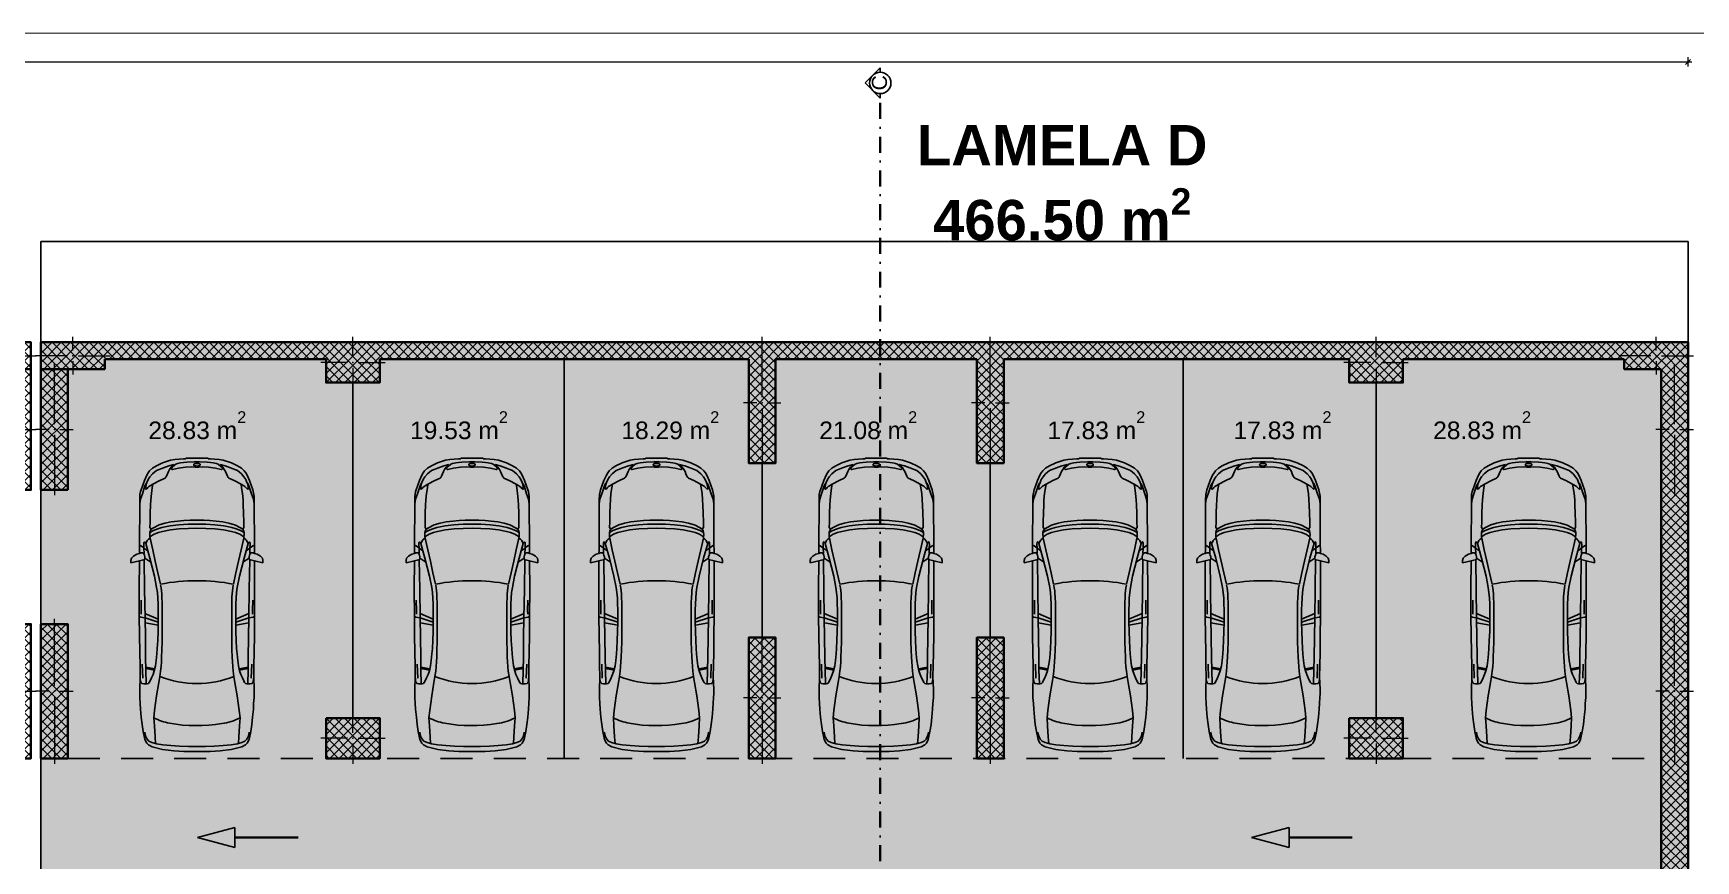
# Model space of a CAD drawing. Header units: millimetres. Extents: x -7085 to 122800, y -120799 to 121915.
# Drawn here: x 27435 to 52215, y -7726 to 4605 of the extents above; entities that cross this region are included whole.
import ezdxf

# ---------------------------------------------------------------- set-up
doc = ezdxf.new("R2010")
doc.units = ezdxf.units.MM
doc.header["$MEASUREMENT"] = 0
doc.linetypes.add('Dot & Dashed', pattern=[502.708322, 238.125, -132.291667, 0, -132.291655])
doc.linetypes.add('Long Dashed', pattern=[793.749976, 476.249993, -317.499983])
for name, color, linetype in [('A - Dimensionimi', 7, 'Continuous'), ('A - Muret', 7, 'Continuous'), ('A - Pllaka Themel', 7, 'Continuous'), ('A - Prerjet', 7, 'Continuous'), ('A - Shtyllat', 7, 'Continuous'), ('A -Polyline', 7, 'Continuous')]:
    doc.layers.add(name, color=color, linetype=linetype)
for name, color, linetype, lineweight in [('A - Dimensionimi_Pen_No__1', 7, 'Continuous', 13), ('A - Dimensionimi_Pen_No__101', 252, 'Continuous', 13), ('A - Dimensionimi_Pen_No__47', 7, 'Continuous', 25), ('A - Muret_Pen_No__101', 252, 'Continuous', 13), ('A - Muret_Pen_No__7', 7, 'Continuous', 35), ('A - Pllaka Themel_Pen_No__42', 8, 'Continuous', 25), ('A - Rrugë_Pen_No__1', 7, 'Continuous', 13), ('A - Shtyllat_Pen_No__1', 7, 'Continuous', 13), ('A - Shtyllat_Pen_No__7', 7, 'Continuous', 35), ('A -Polyline_Pen_No__42', 8, 'Continuous', 25), ('Interior - Furniture _Pen_No__42', 8, 'Continuous', 25)]:
    doc.layers.add(name, color=color, linetype=linetype, lineweight=lineweight)
for name, color, linetype, lineweight, true_color in [('A - Fill Zone_Pen_No__102', 7, 'Continuous', 13, 0xcccccc), ('A - Fill Zone_Pen_No__156', 7, 'Continuous', 20, 0x54689e), ('A - Fill Zone_Pen_No__176', 7, 'Continuous', 15, 0x93a0c6), ('A - Prerjet_Pen_No__48', 7, 'Continuous', 25, 0xa80f02), ('A - Prerjet_Pen_No__8', 7, 'Continuous', 35, 0xa80f02), ('A -Polyline_Pen_No__48', 7, 'Continuous', 25, 0xa80f02), ('A -Polyline_Pen_No__8', 7, 'Continuous', 35, 0xa80f02), ('Annotation - Text_Pen_No__48', 7, 'Continuous', 25, 0xa80f02)]:
    doc.layers.add(name, color=color, linetype=linetype, lineweight=lineweight, true_color=true_color)
doc.styles.add('GENERATED_STYLE_1', font='')
doc.styles.add('GENERATED_STYLE_2', font='')
doc.styles.get('GENERATED_STYLE_1').set_extended_font_data('Arial')
doc.styles.get('GENERATED_STYLE_2').set_extended_font_data('Arial', bold=True)
doc.dimstyles.new('GENERATED_STYLE__1', dxfattribs={"dimtxt": 202.500004, "dimasz": 71.25, "dimexe": 0.18, "dimexo": 100000, "dimgap": 0.09, "dimtad": 1, "dimtih": 1, "dimtoh": 1, "dimdec": 0, "dimlfac": 0.1, "dimzin": 0, "dimdsep": 46, "dimtxsty": 'GENERATED_STYLE_1', "dimblk": 'ARROWHEAD_6', "dimblk1": 'ARROWHEAD_6', "dimblk2": 'ARROWHEAD_6', "dimcen": 0.09, "dimclrd": 252, "dimclre": 252, "dimclrt": 7, "dimadec": 0, "dimazin": 0, "dimtfac": 1, "dimtdec": 4, "dimtmove": 0, "dimatfit": 3, "dimfxl": 0, "dimtolj": 1, "dimtzin": 0, "dimarcsym": 0})
pattern_1 = [(45, (0, 0), (-68.9429, 68.9429), []), (135, (0, 0), (68.9429, 68.9429), [])]

# ---------------------------------------------------------------- blocks, each defined once
blk = doc.blocks.new('Slab_2', base_point=(27550, -20501))
at = {"layer": 'A - Pllaka Themel_Pen_No__42', "color": 8, "linetype": 'Continuous', "lineweight": 25, "flags": 128}
blk.add_lwpolyline([(27550, -20501), (52100, -20501), (52100, 1500), (27550, 1500)], close=True, dxfattribs=at)
blk = doc.blocks.new('Wall_3', base_point=(27550, 0))
at = {"layer": 'A - Muret_Pen_No__101', "linetype": 'Continuous', "lineweight": 13}
h = blk.add_hatch(dxfattribs=at)
h.set_pattern_fill('Concrete_Block', color=252, style=0, pattern_type=2)
h.set_pattern_definition(pattern_1)
h.paths.add_polyline_path([(31800, 0), (28500, 0), (28500, -250), (31800, -250)])
h = blk.add_hatch(dxfattribs=at)
h.set_pattern_fill('Concrete_Block', color=252, style=0, pattern_type=2)
h.set_pattern_definition(pattern_1)
h.paths.add_polyline_path([(32600, 0), (32600, -250), (38100, -250), (38100, 0)])
h = blk.add_hatch(dxfattribs=at)
h.set_pattern_fill('Concrete_Block', color=252, style=0, pattern_type=2)
h.set_pattern_definition(pattern_1)
h.paths.add_polyline_path([(38500, 0), (38500, -250), (41500, -250), (41500, 0)])
h = blk.add_hatch(dxfattribs=at)
h.set_pattern_fill('Concrete_Block', color=252, style=0, pattern_type=2)
h.set_pattern_definition(pattern_1)
h.paths.add_polyline_path([(41900, -250), (47050, -250), (47050, 0), (41900, 0)])
h = blk.add_hatch(dxfattribs=at)
h.set_pattern_fill('Concrete_Block', color=252, style=0, pattern_type=2)
h.set_pattern_definition(pattern_1)
h.paths.add_polyline_path([(51150, 0), (47850, 0), (47850, -250), (51150, -250)])
at = {"layer": 'A - Muret_Pen_No__7', "color": 7, "linetype": 'Continuous', "lineweight": 35, "flags": 128}
for points in [[(31800, 0), (28500, 0)], [(38100, 0), (32600, 0)], [(41500, 0), (38500, 0)], [(47050, 0), (41900, 0)], [(51150, 0), (47850, 0)], [(28500, -250), (31800, -250)], [(32600, -250), (38100, -250)], [(38500, -250), (41500, -250)], [(41900, -250), (47050, -250)], [(47850, -250), (51150, -250)]]:
    blk.add_lwpolyline(points, dxfattribs=at)
blk = doc.blocks.new('Wall_27', base_point=(52100, -19001))
at = {"layer": 'A - Muret_Pen_No__101', "linetype": 'Continuous', "lineweight": 13}
h = blk.add_hatch(dxfattribs=at)
h.set_pattern_fill('Concrete_Block', color=252, style=0, pattern_type=2)
h.set_pattern_definition(pattern_1)
h.paths.add_polyline_path([(52100, -2200), (51700, -2200), (51700, -4200), (52100, -4200)])
h = blk.add_hatch(dxfattribs=at)
h.set_pattern_fill('Concrete_Block', color=252, style=0, pattern_type=2)
h.set_pattern_definition(pattern_1)
h.paths.add_polyline_path([(51700, -6200), (51700, -11401), (52100, -11401), (52100, -6200)])
h = blk.add_hatch(dxfattribs=at)
h.set_pattern_fill('Concrete_Block', color=252, style=0, pattern_type=2)
h.set_pattern_definition(pattern_1)
h.paths.add_polyline_path([(51700, -16801), (52100, -16801), (52100, -13401), (51700, -13401)])
at = {"layer": 'A - Muret_Pen_No__7', "color": 7, "linetype": 'Continuous', "lineweight": 35, "flags": 128}
for points in [[(51700, -2200), (51700, -4200)], [(52100, -4200), (52100, -2200)], [(51700, -6200), (51700, -11401)], [(52100, -11401), (52100, -6200)], [(51700, -13401), (51700, -16801)], [(52100, -16801), (52100, -13401)]]:
    blk.add_lwpolyline(points, dxfattribs=at)
blk = doc.blocks.new('Column_18', base_point=(27200, -1300))
at = {"layer": 'A - Shtyllat', "linetype": 'Continuous', "lineweight": 0, "true_color": 0x000000}
h = blk.add_hatch(dxfattribs=at)
h.set_pattern_fill('Concrete_Block', color=18, style=0, pattern_type=2)
h.set_pattern_definition(pattern_1)
h.paths.add_polyline_path([(27000, -2200), (27400, -2200), (27400, -400), (27000, -400)])
at = {"layer": 'A - Shtyllat_Pen_No__1', "color": 7, "linetype": 'Continuous', "lineweight": 13}
for p, q in [((27200, -1220), (27200, -320)), ((27120, -1300), (26920, -1300)), ((27200, -1380), (27200, -2280)), ((27280, -1300), (27480, -1300))]:
    blk.add_line(p, q, dxfattribs=at)
blk.add_point((27200, -1300), dxfattribs=at)
at = {"layer": 'A - Shtyllat_Pen_No__7', "color": 7, "linetype": 'Continuous', "lineweight": 35, "flags": 128}
blk.add_lwpolyline([(27000, -2200), (27400, -2200), (27400, -400), (27000, -400)], close=True, dxfattribs=at)
blk = doc.blocks.new('Column_19', base_point=(26925, -200))
at = {"layer": 'A - Shtyllat', "linetype": 'Continuous', "lineweight": 0, "true_color": 0x000000}
h = blk.add_hatch(dxfattribs=at)
h.set_pattern_fill('Concrete_Block', color=18, style=0, pattern_type=2)
h.set_pattern_definition(pattern_1)
h.paths.add_polyline_path([(26450, -250), (27400, -250), (27400, 0), (26450, 0)])
h = blk.add_hatch(dxfattribs=at)
h.set_pattern_fill('Concrete_Block', color=18, style=0, pattern_type=2)
h.set_pattern_definition(pattern_1)
h.paths.add_polyline_path([(27400, -250), (26450, -250), (26450, -400), (27400, -400)])
at = {"layer": 'A - Shtyllat_Pen_No__1', "color": 7, "linetype": 'Continuous', "lineweight": 13}
for p, q in [((26925, -120), (26925, 80)), ((26845, -200), (26370, -200)), ((27005, -200), (27480, -200)), ((26925, -280), (26925, -480))]:
    blk.add_line(p, q, dxfattribs=at)
blk.add_point((26925, -200), dxfattribs=at)
at = {"layer": 'A - Shtyllat_Pen_No__7', "color": 7, "linetype": 'Continuous', "lineweight": 35, "flags": 128}
for points in [[(27400, -250), (27400, 0), (26450, 0)], [(26450, -250), (26450, -400), (27400, -400), (27400, -250)]]:
    blk.add_lwpolyline(points, dxfattribs=at)
blk = doc.blocks.new('Column_23', base_point=(27200, -5200))
at = {"layer": 'A - Shtyllat', "linetype": 'Continuous', "lineweight": 0, "true_color": 0x000000}
h = blk.add_hatch(dxfattribs=at)
h.set_pattern_fill('Concrete_Block', color=18, style=0, pattern_type=2)
h.set_pattern_definition(pattern_1)
h.paths.add_polyline_path([(27000, -6200), (27400, -6200), (27400, -4200), (27000, -4200)])
at = {"layer": 'A - Shtyllat_Pen_No__1', "color": 7, "linetype": 'Continuous', "lineweight": 13}
for p, q in [((27200, -5120), (27200, -4120)), ((27120, -5200), (26920, -5200)), ((27280, -5200), (27480, -5200)), ((27200, -5280), (27200, -6280))]:
    blk.add_line(p, q, dxfattribs=at)
blk.add_point((27200, -5200), dxfattribs=at)
at = {"layer": 'A - Shtyllat_Pen_No__7', "color": 7, "linetype": 'Continuous', "lineweight": 35, "flags": 128}
blk.add_lwpolyline([(27000, -6200), (27400, -6200), (27400, -4200), (27000, -4200)], close=True, dxfattribs=at)
blk = doc.blocks.new('Column_25', base_point=(27750, -1300))
at = {"layer": 'A - Shtyllat', "linetype": 'Continuous', "lineweight": 0, "true_color": 0x000000}
h = blk.add_hatch(dxfattribs=at)
h.set_pattern_fill('Concrete_Block', color=18, style=0, pattern_type=2)
h.set_pattern_definition(pattern_1)
h.paths.add_polyline_path([(27950, -2200), (27950, -400), (27550, -400), (27550, -2200)])
at = {"layer": 'A - Shtyllat_Pen_No__1', "color": 7, "linetype": 'Continuous', "lineweight": 13}
for p, q in [((27750, -1220), (27750, -320)), ((27670, -1300), (27470, -1300)), ((27750, -1380), (27750, -2280)), ((27830, -1300), (28030, -1300))]:
    blk.add_line(p, q, dxfattribs=at)
blk.add_point((27750, -1300), dxfattribs=at)
at = {"layer": 'A - Shtyllat_Pen_No__7', "color": 7, "linetype": 'Continuous', "lineweight": 35, "flags": 128}
blk.add_lwpolyline([(27950, -2200), (27550, -2200), (27550, -400), (27950, -400)], close=True, dxfattribs=at)
blk = doc.blocks.new('Column_26', base_point=(28025, -200))
at = {"layer": 'A - Shtyllat', "linetype": 'Continuous', "lineweight": 0, "true_color": 0x000000}
h = blk.add_hatch(dxfattribs=at)
h.set_pattern_fill('Concrete_Block', color=18, style=0, pattern_type=2)
h.set_pattern_definition(pattern_1)
h.paths.add_polyline_path([(27550, -250), (28500, -250), (28500, 0), (27550, 0)])
h = blk.add_hatch(dxfattribs=at)
h.set_pattern_fill('Concrete_Block', color=18, style=0, pattern_type=2)
h.set_pattern_definition(pattern_1)
h.paths.add_polyline_path([(27550, -400), (28500, -400), (28500, -250), (27550, -250)])
at = {"layer": 'A - Shtyllat_Pen_No__1', "color": 7, "linetype": 'Continuous', "lineweight": 13}
for p, q in [((28025, -120), (28025, 80)), ((27945, -200), (27470, -200)), ((28105, -200), (28580, -200)), ((28025, -280), (28025, -480))]:
    blk.add_line(p, q, dxfattribs=at)
blk.add_point((28025, -200), dxfattribs=at)
at = {"layer": 'A - Shtyllat_Pen_No__7', "color": 7, "linetype": 'Continuous', "lineweight": 35, "flags": 128}
for points in [[(28500, 0), (27550, 0), (27550, -250)], [(27550, -400), (28500, -400), (28500, -250)], [(27550, -250), (27550, -400)]]:
    blk.add_lwpolyline(points, dxfattribs=at)
blk = doc.blocks.new('Column_30', base_point=(27750, -5200))
at = {"layer": 'A - Shtyllat', "linetype": 'Continuous', "lineweight": 0, "true_color": 0x000000}
h = blk.add_hatch(dxfattribs=at)
h.set_pattern_fill('Concrete_Block', color=18, style=0, pattern_type=2)
h.set_pattern_definition(pattern_1)
h.paths.add_polyline_path([(27950, -6200), (27950, -4200), (27550, -4200), (27550, -6200)])
at = {"layer": 'A - Shtyllat_Pen_No__1', "color": 7, "linetype": 'Continuous', "lineweight": 13}
for p, q in [((27750, -5120), (27750, -4120)), ((27670, -5200), (27470, -5200)), ((27830, -5200), (28030, -5200)), ((27750, -5280), (27750, -6280))]:
    blk.add_line(p, q, dxfattribs=at)
blk.add_point((27750, -5200), dxfattribs=at)
at = {"layer": 'A - Shtyllat_Pen_No__7', "color": 7, "linetype": 'Continuous', "lineweight": 35, "flags": 128}
blk.add_lwpolyline([(27950, -6200), (27550, -6200), (27550, -4200), (27950, -4200)], close=True, dxfattribs=at)
blk = doc.blocks.new('Column_31', base_point=(32200, -300))
at = {"layer": 'A - Shtyllat', "linetype": 'Continuous', "lineweight": 0, "true_color": 0x000000}
h = blk.add_hatch(dxfattribs=at)
h.set_pattern_fill('Concrete_Block', color=18, style=0, pattern_type=2)
h.set_pattern_definition(pattern_1)
h.paths.add_polyline_path([(31800, 0), (31800, -250), (32600, -250), (32600, 0)])
h = blk.add_hatch(dxfattribs=at)
h.set_pattern_fill('Concrete_Block', color=18, style=0, pattern_type=2)
h.set_pattern_definition(pattern_1)
h.paths.add_polyline_path([(32600, -250), (31800, -250), (31800, -600), (32600, -600)])
at = {"layer": 'A - Shtyllat_Pen_No__1', "color": 7, "linetype": 'Continuous', "lineweight": 13}
for p, q in [((32200, -220), (32200, 80)), ((32120, -300), (31720, -300)), ((32200, -380), (32200, -680)), ((32280, -300), (32680, -300))]:
    blk.add_line(p, q, dxfattribs=at)
blk.add_point((32200, -300), dxfattribs=at)
at = {"layer": 'A - Shtyllat_Pen_No__7', "color": 7, "linetype": 'Continuous', "lineweight": 35, "flags": 128}
for points in [[(32600, 0), (31800, 0)], [(31800, -250), (31800, -600), (32600, -600), (32600, -250)]]:
    blk.add_lwpolyline(points, dxfattribs=at)
blk = doc.blocks.new('Column_32', base_point=(32200, -5900))
at = {"layer": 'A - Shtyllat', "linetype": 'Continuous', "lineweight": 0, "true_color": 0x000000}
h = blk.add_hatch(dxfattribs=at)
h.set_pattern_fill('Concrete_Block', color=18, style=0, pattern_type=2)
h.set_pattern_definition(pattern_1)
h.paths.add_polyline_path([(31800, -5600), (31800, -6200), (32600, -6200), (32600, -5600)])
at = {"layer": 'A - Shtyllat_Pen_No__1', "color": 7, "linetype": 'Continuous', "lineweight": 13}
for p, q in [((32200, -5820), (32200, -5520)), ((32120, -5900), (31720, -5900)), ((32280, -5900), (32680, -5900)), ((32200, -5980), (32200, -6280))]:
    blk.add_line(p, q, dxfattribs=at)
blk.add_point((32200, -5900), dxfattribs=at)
at = {"layer": 'A - Shtyllat_Pen_No__7', "color": 7, "linetype": 'Continuous', "lineweight": 35, "flags": 128}
blk.add_lwpolyline([(31800, -5600), (31800, -6200), (32600, -6200), (32600, -5600)], close=True, dxfattribs=at)
blk = doc.blocks.new('Column_37', base_point=(38300, -5300))
at = {"layer": 'A - Shtyllat', "linetype": 'Continuous', "lineweight": 0, "true_color": 0x000000}
h = blk.add_hatch(dxfattribs=at)
h.set_pattern_fill('Concrete_Block', color=18, style=0, pattern_type=2)
h.set_pattern_definition(pattern_1)
h.paths.add_polyline_path([(38500, -6200), (38500, -4400), (38100, -4400), (38100, -6200)])
at = {"layer": 'A - Shtyllat_Pen_No__1', "color": 7, "linetype": 'Continuous', "lineweight": 13}
for p, q in [((38300, -5220), (38300, -4320)), ((38220, -5300), (38020, -5300)), ((38300, -5380), (38300, -6280)), ((38380, -5300), (38580, -5300))]:
    blk.add_line(p, q, dxfattribs=at)
blk.add_point((38300, -5300), dxfattribs=at)
at = {"layer": 'A - Shtyllat_Pen_No__7', "color": 7, "linetype": 'Continuous', "lineweight": 35, "flags": 128}
blk.add_lwpolyline([(38500, -6200), (38100, -6200), (38100, -4400), (38500, -4400)], close=True, dxfattribs=at)
blk = doc.blocks.new('Column_38', base_point=(38300, -900))
at = {"layer": 'A - Shtyllat', "linetype": 'Continuous', "lineweight": 0, "true_color": 0x000000}
h = blk.add_hatch(dxfattribs=at)
h.set_pattern_fill('Concrete_Block', color=18, style=0, pattern_type=2)
h.set_pattern_definition(pattern_1)
h.paths.add_polyline_path([(38100, 0), (38100, -250), (38500, -250), (38500, 0)])
h = blk.add_hatch(dxfattribs=at)
h.set_pattern_fill('Concrete_Block', color=18, style=0, pattern_type=2)
h.set_pattern_definition(pattern_1)
h.paths.add_polyline_path([(38100, -250), (38100, -1800), (38500, -1800), (38500, -250)])
at = {"layer": 'A - Shtyllat_Pen_No__1', "color": 7, "linetype": 'Continuous', "lineweight": 13}
for p, q in [((38300, -820), (38300, 80)), ((38220, -900), (38020, -900)), ((38300, -980), (38300, -1880)), ((38380, -900), (38580, -900))]:
    blk.add_line(p, q, dxfattribs=at)
blk.add_point((38300, -900), dxfattribs=at)
at = {"layer": 'A - Shtyllat_Pen_No__7', "color": 7, "linetype": 'Continuous', "lineweight": 35, "flags": 128}
for points in [[(38500, 0), (38100, 0)], [(38100, -250), (38100, -1800), (38500, -1800), (38500, -250)]]:
    blk.add_lwpolyline(points, dxfattribs=at)
blk = doc.blocks.new('Column_41', base_point=(41700, -5300))
at = {"layer": 'A - Shtyllat', "linetype": 'Continuous', "lineweight": 0, "true_color": 0x000000}
h = blk.add_hatch(dxfattribs=at)
h.set_pattern_fill('Concrete_Block', color=18, style=0, pattern_type=2)
h.set_pattern_definition(pattern_1)
h.paths.add_polyline_path([(41900, -6200), (41900, -4400), (41500, -4400), (41500, -6200)])
at = {"layer": 'A - Shtyllat_Pen_No__1', "color": 7, "linetype": 'Continuous', "lineweight": 13}
for p, q in [((41700, -5220), (41700, -4320)), ((41620, -5300), (41420, -5300)), ((41700, -5380), (41700, -6280)), ((41780, -5300), (41980, -5300))]:
    blk.add_line(p, q, dxfattribs=at)
blk.add_point((41700, -5300), dxfattribs=at)
at = {"layer": 'A - Shtyllat_Pen_No__7', "color": 7, "linetype": 'Continuous', "lineweight": 35, "flags": 128}
blk.add_lwpolyline([(41900, -6200), (41500, -6200), (41500, -4400), (41900, -4400)], close=True, dxfattribs=at)
blk = doc.blocks.new('Column_42', base_point=(41700, -900))
at = {"layer": 'A - Shtyllat', "linetype": 'Continuous', "lineweight": 0, "true_color": 0x000000}
h = blk.add_hatch(dxfattribs=at)
h.set_pattern_fill('Concrete_Block', color=18, style=0, pattern_type=2)
h.set_pattern_definition(pattern_1)
h.paths.add_polyline_path([(41500, 0), (41500, -250), (41900, -250), (41900, 0)])
h = blk.add_hatch(dxfattribs=at)
h.set_pattern_fill('Concrete_Block', color=18, style=0, pattern_type=2)
h.set_pattern_definition(pattern_1)
h.paths.add_polyline_path([(41500, -250), (41500, -1800), (41900, -1800), (41900, -250)])
at = {"layer": 'A - Shtyllat_Pen_No__1', "color": 7, "linetype": 'Continuous', "lineweight": 13}
for p, q in [((41700, -820), (41700, 80)), ((41620, -900), (41420, -900)), ((41700, -980), (41700, -1880)), ((41780, -900), (41980, -900))]:
    blk.add_line(p, q, dxfattribs=at)
blk.add_point((41700, -900), dxfattribs=at)
at = {"layer": 'A - Shtyllat_Pen_No__7', "color": 7, "linetype": 'Continuous', "lineweight": 35, "flags": 128}
for points in [[(41900, 0), (41500, 0)], [(41500, -250), (41500, -1800), (41900, -1800), (41900, -250)]]:
    blk.add_lwpolyline(points, dxfattribs=at)
blk = doc.blocks.new('Column_43', base_point=(47450, -300))
at = {"layer": 'A - Shtyllat', "linetype": 'Continuous', "lineweight": 0, "true_color": 0x000000}
h = blk.add_hatch(dxfattribs=at)
h.set_pattern_fill('Concrete_Block', color=18, style=0, pattern_type=2)
h.set_pattern_definition(pattern_1)
h.paths.add_polyline_path([(47050, 0), (47050, -250), (47850, -250), (47850, 0)])
h = blk.add_hatch(dxfattribs=at)
h.set_pattern_fill('Concrete_Block', color=18, style=0, pattern_type=2)
h.set_pattern_definition(pattern_1)
h.paths.add_polyline_path([(47850, -250), (47050, -250), (47050, -600), (47850, -600)])
at = {"layer": 'A - Shtyllat_Pen_No__1', "color": 7, "linetype": 'Continuous', "lineweight": 13}
for p, q in [((47450, -220), (47450, 80)), ((47370, -300), (46970, -300)), ((47450, -380), (47450, -680)), ((47530, -300), (47930, -300))]:
    blk.add_line(p, q, dxfattribs=at)
blk.add_point((47450, -300), dxfattribs=at)
at = {"layer": 'A - Shtyllat_Pen_No__7', "color": 7, "linetype": 'Continuous', "lineweight": 35, "flags": 128}
for points in [[(47850, 0), (47050, 0)], [(47050, -250), (47050, -600), (47850, -600), (47850, -250)]]:
    blk.add_lwpolyline(points, dxfattribs=at)
blk = doc.blocks.new('Column_44', base_point=(47450, -5900))
at = {"layer": 'A - Shtyllat', "linetype": 'Continuous', "lineweight": 0, "true_color": 0x000000}
h = blk.add_hatch(dxfattribs=at)
h.set_pattern_fill('Concrete_Block', color=18, style=0, pattern_type=2)
h.set_pattern_definition(pattern_1)
h.paths.add_polyline_path([(47050, -5600), (47050, -6200), (47850, -6200), (47850, -5600)])
at = {"layer": 'A - Shtyllat_Pen_No__1', "color": 7, "linetype": 'Continuous', "lineweight": 13}
for p, q in [((47450, -5820), (47450, -5520)), ((47370, -5900), (46970, -5900)), ((47530, -5900), (47930, -5900)), ((47450, -5980), (47450, -6280))]:
    blk.add_line(p, q, dxfattribs=at)
blk.add_point((47450, -5900), dxfattribs=at)
at = {"layer": 'A - Shtyllat_Pen_No__7', "color": 7, "linetype": 'Continuous', "lineweight": 35, "flags": 128}
blk.add_lwpolyline([(47050, -5600), (47050, -6200), (47850, -6200), (47850, -5600)], close=True, dxfattribs=at)
blk = doc.blocks.new('Column_47', base_point=(51900, -1300))
at = {"layer": 'A - Shtyllat', "linetype": 'Continuous', "lineweight": 0, "true_color": 0x000000}
h = blk.add_hatch(dxfattribs=at)
h.set_pattern_fill('Concrete_Block', color=18, style=0, pattern_type=2)
h.set_pattern_definition(pattern_1)
h.paths.add_polyline_path([(52100, -400), (51700, -400), (51700, -2200), (52100, -2200)])
at = {"layer": 'A - Shtyllat_Pen_No__1', "color": 7, "linetype": 'Continuous', "lineweight": 13}
for p, q in [((51900, -1220), (51900, -320)), ((51820, -1300), (51620, -1300)), ((51900, -1380), (51900, -2280)), ((51980, -1300), (52180, -1300))]:
    blk.add_line(p, q, dxfattribs=at)
blk.add_point((51900, -1300), dxfattribs=at)
at = {"layer": 'A - Shtyllat_Pen_No__7', "color": 7, "linetype": 'Continuous', "lineweight": 35, "flags": 128}
for points in [[(51700, -400), (51700, -2200)], [(52100, -2200), (52100, -400)]]:
    blk.add_lwpolyline(points, dxfattribs=at)
blk = doc.blocks.new('Column_48', base_point=(51625, -200))
at = {"layer": 'A - Shtyllat', "linetype": 'Continuous', "lineweight": 0, "true_color": 0x000000}
h = blk.add_hatch(dxfattribs=at)
h.set_pattern_fill('Concrete_Block', color=18, style=0, pattern_type=2)
h.set_pattern_definition(pattern_1)
h.paths.add_polyline_path([(52100, 0), (51150, 0), (51150, -250), (51700, -250)])
h = blk.add_hatch(dxfattribs=at)
h.set_pattern_fill('Concrete_Block', color=18, style=0, pattern_type=2)
h.set_pattern_definition(pattern_1)
h.paths.add_polyline_path([(52100, 0), (51700, -250), (51700, -400), (52100, -400)])
h = blk.add_hatch(dxfattribs=at)
h.set_pattern_fill('Concrete_Block', color=18, style=0, pattern_type=2)
h.set_pattern_definition(pattern_1)
h.paths.add_polyline_path([(51700, -250), (51150, -250), (51150, -400), (51700, -400)])
at = {"layer": 'A - Shtyllat_Pen_No__1', "color": 7, "linetype": 'Continuous', "lineweight": 13}
for p, q in [((51625, -120), (51625, 80)), ((51545, -200), (51070, -200)), ((51705, -200), (52180, -200)), ((51625, -280), (51625, -480))]:
    blk.add_line(p, q, dxfattribs=at)
blk.add_point((51625, -200), dxfattribs=at)
at = {"layer": 'A - Shtyllat_Pen_No__7', "color": 7, "linetype": 'Continuous', "lineweight": 35, "flags": 128}
for points in [[(52100, 0), (51150, 0)], [(52100, -400), (52100, 0)], [(51150, -250), (51150, -400), (51700, -400)]]:
    blk.add_lwpolyline(points, dxfattribs=at)
blk = doc.blocks.new('Column_52', base_point=(51900, -5200))
at = {"layer": 'A - Shtyllat', "linetype": 'Continuous', "lineweight": 0, "true_color": 0x000000}
h = blk.add_hatch(dxfattribs=at)
h.set_pattern_fill('Concrete_Block', color=18, style=0, pattern_type=2)
h.set_pattern_definition(pattern_1)
h.paths.add_polyline_path([(52100, -4200), (51700, -4200), (51700, -6200), (52100, -6200)])
at = {"layer": 'A - Shtyllat_Pen_No__1', "color": 7, "linetype": 'Continuous', "lineweight": 13}
for p, q in [((51900, -5120), (51900, -4120)), ((51820, -5200), (51620, -5200)), ((51980, -5200), (52180, -5200)), ((51900, -5280), (51900, -6280))]:
    blk.add_line(p, q, dxfattribs=at)
blk.add_point((51900, -5200), dxfattribs=at)
at = {"layer": 'A - Shtyllat_Pen_No__7', "color": 7, "linetype": 'Continuous', "lineweight": 35, "flags": 128}
for points in [[(51700, -4200), (51700, -6200)], [(52100, -6200), (52100, -4200)]]:
    blk.add_lwpolyline(points, dxfattribs=at)
blk = doc.blocks.new('Car 05 22')
at = {"layer": 'Interior - Furniture _Pen_No__42', "color": 8, "linetype": 'Continuous', "lineweight": 25}
for p, q in [((-758, 747), (-785, 722)), ((-706, 776), (-758, 747)), ((-585, 801), (-706, 776)), ((-665, 761), (-701, 743)), ((-627, 772), (-665, 761)), ((-595, 778), (-627, 772)), ((-483, 817), (-585, 801)), ((-372, 830), (-483, 817)), ((-252, 841), (-372, 830)), ((-168, 845), (-252, 841)), ((-78, 851), (-168, 845)), ((-24, 852), (-78, 851)), ((40, 852), (-24, 852)), ((231, 846), (40, 852)), ((125, 791), (129, 820)), ((126, 744), (125, 791)), ((327, 762), (125, 756)), ((132, 723), (126, 744)), ((129, 820), (139, 832)), ((139, 832), (165, 840)), ((165, 840), (195, 844)), ((195, 844), (231, 846)), ((211, 809), (418, 816)), ((400, 848), (231, 846)), ((522, 765), (327, 762)), ((355, 762), (339, 683)), ((373, 763), (357, 683)), ((591, 852), (400, 848)), ((814, 769), (522, 765)), ((857, 856), (591, 852)), ((1109, 774), (814, 769)), ((1130, 859), (857, 856)), ((1036, 773), (997, 579)), ((1042, 578), (1108, 774)), ((1173, 775), (1090, 578)), ((1115, 809), (1109, 774)), ((1109, 774), (1538, 780)), ((1120, 833), (1115, 809)), ((1121, 838), (1120, 836)), ((1120, 836), (1120, 833)), ((1130, 859), (1121, 838)), ((1536, 860), (1130, 859)), ((1163, 830), (1220, 829)), ((1220, 829), (1370, 831)), ((1958, 858), (1536, 860)), ((1538, 780), (1975, 786)), ((1961, 983), (1929, 983)), ((1929, 983), (1958, 858)), ((1939, 686), (1996, 777)), ((1958, 858), (1977, 777)), ((1997, 975), (1961, 983)), ((1977, 777), (2020, 777)), ((2027, 945), (1997, 975)), ((2000, 702), (2214, 763)), ((2020, 777), (2044, 783)), ((2055, 898), (2027, 945)), ((2044, 783), (2063, 792)), ((2068, 858), (2055, 898)), ((2063, 792), (2070, 800)), ((2069, 788), (2065, 794)), ((2120, 857), (2068, 858)), ((2075, 836), (2068, 858)), ((2069, 788), (2148, 790)), ((2070, 800), (2075, 809)), ((2075, 809), (2075, 836)), ((2107, 732), (2148, 790)), ((2193, 856), (2120, 857)), ((2148, 790), (2167, 814)), ((2148, 790), (2206, 792)), ((2167, 814), (2182, 834)), ((2182, 834), (2193, 856)), ((2808, 853), (2193, 856)), ((2206, 792), (2227, 791)), ((2227, 770), (2214, 763)), ((2214, 763), (2238, 752)), ((2227, 791), (2233, 790)), ((2234, 774), (2227, 770)), ((2233, 790), (2238, 787)), ((2238, 777), (2234, 774)), ((2241, 784), (2238, 787)), ((2238, 777), (2241, 781)), ((2238, 752), (2259, 740)), ((2241, 781), (2241, 784)), ((2856, 853), (2808, 853)), ((2808, 853), (2877, 843)), ((2891, 853), (2856, 853)), ((2877, 843), (2954, 814)), ((2923, 852), (2891, 853)), ((2904, 833), (2905, 833)), ((2945, 849), (2923, 852)), ((2990, 840), (2945, 849)), ((2954, 814), (3076, 775)), ((3014, 833), (2990, 840)), ((3154, 783), (3014, 833)), ((3022, 758), (3024, 762)), ((3024, 754), (3022, 758)), ((3024, 762), (3035, 765)), ((3038, 743), (3024, 754)), ((3035, 765), (3047, 764)), ((3051, 731), (3038, 743)), ((3047, 764), (3061, 763)), ((3061, 763), (3090, 757)), ((3100, 763), (3076, 775)), ((3090, 757), (3108, 751)), ((3114, 753), (3100, 763)), ((3108, 751), (3123, 746)), ((3123, 746), (3114, 753)), ((3170, 727), (3123, 746)), ((3236, 748), (3154, 783)), ((3269, 728), (3236, 748)), ((-855, 511), (-875, 345)), ((-815, 668), (-855, 511)), ((-785, 722), (-815, 668)), ((-783, 510), (-795, 391)), ((-768, 602), (-783, 510)), ((-768, 602), (-751, 670)), ((-764, 617), (-666, 624)), ((-729, 716), (-751, 670)), ((-701, 743), (-729, 716)), ((-666, 624), (-501, 634)), ((-501, 634), (-383, 642)), ((-383, 642), (-274, 631)), ((-274, 631), (-56, 601)), ((-56, 601), (146, 567)), ((147, 711), (132, 723)), ((146, 567), (233, 552)), ((171, 697), (147, 711)), ((213, 677), (171, 697)), ((266, 655), (213, 677)), ((233, 552), (315, 541)), ((319, 636), (266, 655)), ((315, 541), (384, 535)), ((393, 618), (319, 636)), ((339, 683), (330, 634)), ((357, 683), (347, 629)), ((384, 535), (454, 530)), ((475, 607), (393, 618)), ((454, 530), (526, 526)), ((521, 602), (475, 607)), ((570, 597), (521, 602)), ((526, 526), (628, 522)), ((653, 591), (570, 597)), ((628, 522), (757, 518)), ((773, 585), (653, 591)), ((757, 518), (1323, 518)), ((907, 580), (773, 585)), ((1042, 578), (907, 580)), ((1228, 578), (1042, 578)), ((1316, 580), (1228, 578)), ((1403, 584), (1316, 580)), ((1323, 518), (1420, 522)), ((1484, 590), (1403, 584)), ((1420, 522), (1467, 524)), ((1467, 524), (1511, 528)), ((1562, 601), (1484, 590)), ((1511, 528), (1554, 533)), ((1554, 533), (1597, 541)), ((1730, 634), (1562, 601)), ((1597, 541), (1597, 541)), ((1611, 544), (1780, 582)), ((2000, 702), (1730, 634)), ((1780, 582), (1953, 621)), ((1953, 621), (2122, 660)), ((2122, 660), (2294, 698)), ((2259, 740), (2269, 731)), ((2269, 731), (2279, 722)), ((2279, 722), (2294, 698)), ((2294, 698), (2317, 701)), ((2294, 698), (2294, 698)), ((2317, 701), (2346, 703)), ((2355, 640), (2317, 701)), ((2346, 703), (2379, 702)), ((2380, 575), (2355, 640)), ((2410, 649), (2379, 702)), ((2379, 702), (2411, 694)), ((2397, 514), (2380, 575)), ((2419, 396), (2397, 514)), ((2436, 583), (2410, 649)), ((2411, 694), (2411, 694)), ((2429, 682), (2411, 694)), ((2429, 682), (2457, 700)), ((2429, 682), (2429, 682)), ((2429, 682), (2457, 640)), ((2454, 522), (2436, 583)), ((2478, 401), (2454, 522)), ((2457, 700), (2535, 698)), ((2457, 640), (2487, 574)), ((2487, 574), (2492, 562)), ((2492, 562), (2518, 477)), ((2535, 698), (2535, 698)), ((2535, 698), (2673, 696)), ((2673, 696), (2787, 691)), ((2787, 691), (2868, 687)), ((2868, 687), (2960, 679)), ((2960, 679), (2868, 687)), ((2960, 679), (3047, 666)), ((3047, 666), (3100, 657)), ((3065, 715), (3051, 731)), ((3077, 698), (3065, 715)), ((3100, 657), (3077, 698)), ((3153, 554), (3100, 657)), ((3190, 476), (3153, 554)), ((3212, 701), (3170, 727)), ((3254, 663), (3212, 701)), ((3302, 603), (3254, 663)), ((3299, 706), (3269, 728)), ((3337, 663), (3299, 706)), ((3302, 603), (3346, 501)), ((3374, 604), (3337, 663)), ((3346, 501), (3374, 420)), ((3418, 513), (3374, 604)), ((3457, 393), (3418, 513)), ((-875, 345), (-883, 195)), ((-802, 259), (-807, 125)), ((-795, 391), (-802, 259)), ((2434, 266), (2419, 396)), ((2442, 132), (2434, 266)), ((2494, 269), (2478, 401)), ((2503, 133), (2494, 269)), ((2518, 477), (2538, 384)), ((2538, 384), (2551, 286)), ((2551, 286), (2560, 194)), ((3199, 467), (3190, 476)), ((3221, 454), (3199, 467)), ((3256, 439), (3221, 454)), ((3288, 425), (3256, 439)), ((3319, 408), (3288, 425)), ((3353, 384), (3319, 408)), ((3325, 377), (3321, 370)), ((3321, 370), (3321, 362)), ((3321, 362), (3338, 277)), ((3328, 380), (3325, 377)), ((3338, 379), (3328, 380)), ((3364, 358), (3338, 379)), ((3338, 277), (3352, 173)), ((3377, 360), (3353, 384)), ((3397, 316), (3364, 358)), ((3391, 344), (3374, 420)), ((3391, 344), (3377, 360)), ((3408, 289), (3397, 316)), ((3408, 289), (3414, 267)), ((3414, 267), (3418, 243)), ((3468, 331), (3457, 393)), ((3474, 264), (3468, 331)), ((3478, 200), (3474, 264)), ((-883, 195), (-885, 0)), ((-885, 0), (-883, -195)), ((-807, 125), (-808, 0)), ((-807, -125), (-808, 0)), ((2444, 0), (2442, 132)), ((2444, 0), (2442, -132)), ((2506, 0), (2503, 133)), ((2560, 194), (2564, 101)), ((2564, 101), (2566, 0)), ((2564, -101), (2566, 0)), ((3352, 173), (3358, 76)), ((3354, 28), (3358, 76)), ((3354, 28), (3354, -1)), ((3354, -28), (3354, 1)), ((3371, 12), (3370, -1)), ((3371, -12), (3370, 1)), ((3372, 24), (3371, 12)), ((3376, 39), (3372, 24)), ((3382, 47), (3376, 39)), ((3386, 48), (3382, 47)), ((3386, 48), (3394, 48)), ((3399, 47), (3394, 48)), ((3404, 39), (3399, 47)), ((3404, 39), (3408, 24)), ((3408, 24), (3410, 8)), ((3410, 8), (3410, 0)), ((3418, 243), (3424, 201)), ((3424, 201), (3428, 152)), ((3432, 40), (3428, 152)), ((3432, 57), (3432, 57)), ((3432, 0), (3432, 40)), ((3432, 0), (3432, -40)), ((3479, 165), (3478, 200)), ((3490, 165), (3479, 165)), ((3490, -165), (3490, 165)), ((-883, -195), (-875, -345)), ((-802, -259), (-807, -125)), ((2442, -132), (2434, -266)), ((2503, -133), (2494, -269)), ((2506, 0), (2503, -133)), ((2551, -286), (2560, -194)), ((2560, -194), (2564, -101)), ((3338, -277), (3352, -173)), ((3352, -173), (3358, -76)), ((3354, -28), (3358, -76)), ((3372, -24), (3371, -12)), ((3376, -39), (3372, -24)), ((3382, -47), (3376, -39)), ((3386, -48), (3382, -47)), ((3386, -48), (3394, -48)), ((3399, -47), (3394, -48)), ((3404, -39), (3399, -47)), ((3404, -39), (3408, -24)), ((3408, -24), (3410, -8)), ((3410, -8), (3410, 0)), ((3414, -267), (3418, -243)), ((3418, -243), (3424, -201)), ((3424, -201), (3428, -152)), ((3432, -40), (3428, -152)), ((3432, -57), (3432, -57)), ((3474, -264), (3478, -200)), ((3478, -200), (3479, -165)), ((3479, -165), (3490, -165)), ((-875, -345), (-855, -511)), ((-795, -391), (-802, -259)), ((-783, -510), (-795, -391)), ((2419, -396), (2397, -514)), ((2434, -266), (2419, -396)), ((2478, -401), (2454, -522)), ((2494, -269), (2478, -401)), ((2492, -562), (2518, -477)), ((2518, -477), (2538, -384)), ((2538, -384), (2551, -286)), ((3190, -476), (3153, -554)), ((3199, -467), (3190, -476)), ((3221, -454), (3199, -467)), ((3256, -439), (3221, -454)), ((3288, -425), (3256, -439)), ((3319, -408), (3288, -425)), ((3353, -384), (3319, -408)), ((3321, -362), (3338, -277)), ((3321, -370), (3321, -362)), ((3325, -377), (3321, -370)), ((3328, -380), (3325, -377)), ((3338, -379), (3328, -380)), ((3364, -358), (3338, -379)), ((3346, -501), (3374, -420)), ((3377, -360), (3353, -384)), ((3397, -316), (3364, -358)), ((3391, -344), (3374, -420)), ((3391, -344), (3377, -360)), ((3408, -289), (3397, -316)), ((3408, -289), (3414, -267)), ((3418, -513), (3457, -393)), ((3457, -393), (3468, -331)), ((3468, -331), (3474, -264)), ((-855, -511), (-815, -668)), ((-815, -668), (-785, -722)), ((-785, -722), (-758, -747)), ((-768, -602), (-783, -510)), ((-768, -602), (-751, -670)), ((-764, -617), (-666, -624)), ((-729, -716), (-751, -670)), ((-701, -743), (-729, -716)), ((-665, -761), (-701, -743)), ((-666, -624), (-501, -634)), ((-501, -634), (-383, -642)), ((-383, -642), (-274, -631)), ((-274, -631), (-56, -601)), ((-56, -601), (146, -567)), ((132, -723), (126, -744)), ((147, -711), (132, -723)), ((146, -567), (233, -552)), ((171, -697), (147, -711)), ((213, -677), (171, -697)), ((266, -655), (213, -677)), ((233, -552), (315, -541)), ((319, -636), (266, -655)), ((315, -541), (384, -535)), ((393, -618), (319, -636)), ((339, -683), (330, -634)), ((355, -762), (339, -683)), ((357, -683), (347, -629)), ((373, -763), (357, -683)), ((384, -535), (454, -530)), ((475, -607), (393, -618)), ((454, -530), (526, -526)), ((521, -602), (475, -607)), ((570, -597), (521, -602)), ((526, -526), (628, -522)), ((653, -591), (570, -597)), ((628, -522), (757, -518)), ((773, -585), (653, -591)), ((757, -518), (1323, -518)), ((907, -580), (773, -585)), ((1042, -578), (907, -580)), ((1036, -773), (997, -579)), ((1042, -578), (1108, -774)), ((1228, -578), (1042, -578)), ((1173, -775), (1090, -578)), ((1316, -580), (1228, -578)), ((1403, -584), (1316, -580)), ((1323, -518), (1420, -522)), ((1484, -590), (1403, -584)), ((1420, -522), (1467, -524)), ((1467, -524), (1511, -528)), ((1562, -601), (1484, -590)), ((1511, -528), (1554, -533)), ((1554, -533), (1597, -541)), ((1730, -634), (1562, -601)), ((1597, -541), (1597, -541)), ((1611, -544), (1780, -582)), ((2000, -702), (1730, -634)), ((1780, -582), (1953, -621)), ((1939, -686), (1996, -777)), ((1953, -621), (2122, -660)), ((2000, -702), (2214, -763)), ((2107, -732), (2148, -790)), ((2122, -660), (2294, -698)), ((2238, -752), (2259, -740)), ((2259, -740), (2269, -731)), ((2269, -731), (2279, -722)), ((2279, -722), (2294, -698)), ((2294, -698), (2317, -701)), ((2294, -698), (2294, -698)), ((2355, -640), (2317, -701)), ((2317, -701), (2346, -703)), ((2346, -703), (2379, -702)), ((2380, -575), (2355, -640)), ((2410, -649), (2379, -702)), ((2379, -702), (2411, -694)), ((2397, -514), (2380, -575)), ((2436, -583), (2410, -649)), ((2429, -682), (2411, -694)), ((2411, -694), (2411, -694)), ((2429, -682), (2457, -640)), ((2429, -682), (2429, -682)), ((2429, -682), (2457, -700)), ((2454, -522), (2436, -583)), ((2457, -640), (2487, -574)), ((2457, -700), (2535, -698)), ((2487, -574), (2492, -562)), ((2535, -698), (2673, -696)), ((2535, -698), (2535, -698)), ((2673, -696), (2787, -691)), ((2787, -691), (2868, -687)), ((2868, -687), (2960, -679)), ((2960, -679), (2868, -687)), ((2960, -679), (3047, -666)), ((3051, -731), (3038, -743)), ((3047, -666), (3100, -657)), ((3065, -715), (3051, -731)), ((3077, -698), (3065, -715)), ((3100, -657), (3077, -698)), ((3153, -554), (3100, -657)), ((3170, -727), (3123, -746)), ((3212, -701), (3170, -727)), ((3254, -663), (3212, -701)), ((3236, -748), (3269, -728)), ((3302, -603), (3254, -663)), ((3269, -728), (3299, -706)), ((3299, -706), (3337, -663)), ((3302, -603), (3346, -501)), ((3337, -663), (3374, -604)), ((3374, -604), (3418, -513)), ((-758, -747), (-706, -776)), ((-706, -776), (-585, -801)), ((-627, -772), (-665, -761)), ((-595, -778), (-627, -772)), ((-585, -801), (-483, -817)), ((-483, -817), (-372, -830)), ((-372, -830), (-252, -841)), ((-252, -841), (-168, -845)), ((-168, -845), (-78, -851)), ((-78, -851), (-24, -852)), ((-24, -852), (40, -852)), ((40, -852), (231, -846)), ((126, -744), (125, -791)), ((327, -762), (125, -756)), ((125, -791), (129, -820)), ((129, -820), (139, -832)), ((139, -832), (165, -840)), ((165, -840), (195, -844)), ((195, -844), (231, -846)), ((211, -809), (418, -816)), ((231, -846), (400, -848)), ((522, -765), (327, -762)), ((400, -848), (591, -852)), ((814, -769), (522, -765)), ((591, -852), (857, -856)), ((1109, -774), (814, -769)), ((857, -856), (1130, -859)), ((1109, -774), (1538, -780)), ((1115, -809), (1109, -774)), ((1120, -833), (1115, -809)), ((1120, -836), (1120, -833)), ((1121, -838), (1120, -836)), ((1130, -859), (1121, -838)), ((1130, -859), (1536, -860)), ((1163, -830), (1220, -829)), ((1220, -829), (1370, -831)), ((1536, -860), (1958, -858)), ((1538, -780), (1975, -786)), ((1958, -858), (1929, -983)), ((1929, -983), (1961, -983)), ((1958, -858), (1977, -777)), ((1961, -983), (1997, -975)), ((1977, -777), (2020, -777)), ((1997, -975), (2027, -945)), ((2020, -777), (2044, -783)), ((2027, -945), (2055, -898)), ((2044, -783), (2063, -792)), ((2055, -898), (2068, -858)), ((2063, -792), (2070, -800)), ((2069, -788), (2065, -794)), ((2075, -836), (2068, -858)), ((2068, -858), (2120, -857)), ((2069, -788), (2148, -790)), ((2070, -800), (2075, -809)), ((2075, -809), (2075, -836)), ((2120, -857), (2193, -856)), ((2148, -790), (2167, -814)), ((2148, -790), (2206, -792)), ((2167, -814), (2182, -834)), ((2182, -834), (2193, -856)), ((2193, -856), (2808, -853)), ((2206, -792), (2227, -791)), ((2214, -763), (2238, -752)), ((2227, -770), (2214, -763)), ((2234, -774), (2227, -770)), ((2227, -791), (2233, -790)), ((2233, -790), (2238, -787)), ((2238, -777), (2234, -774)), ((2238, -777), (2241, -781)), ((2241, -784), (2238, -787)), ((2241, -781), (2241, -784)), ((2808, -853), (2877, -843)), ((2808, -853), (2856, -853)), ((2856, -853), (2891, -853)), ((2877, -843), (2954, -814)), ((2891, -853), (2923, -852)), ((2923, -852), (2945, -849)), ((2945, -849), (2990, -840)), ((2954, -814), (3076, -775)), ((2990, -840), (3014, -833)), ((3014, -833), (3154, -783)), ((3024, -754), (3022, -758)), ((3022, -758), (3024, -762)), ((3038, -743), (3024, -754)), ((3024, -762), (3035, -765)), ((3035, -765), (3047, -764)), ((3047, -764), (3061, -763)), ((3061, -763), (3090, -757)), ((3100, -763), (3076, -775)), ((3090, -757), (3108, -751)), ((3114, -753), (3100, -763)), ((3108, -751), (3123, -746)), ((3123, -746), (3114, -753)), ((3154, -783), (3236, -748))]:
    blk.add_line(p, q, dxfattribs=at)
for centre, radius, start, end in [((493, 218), 973, 154.1545, 170.9117), ((1650, 0), 1520, 158.6992, 201.3008), ((-1245, 0), 2907, 349.2142, 10.7858), ((1856, -2), 2354, 170.8804, 189.9223), ((493, -218), 973, 191.2305, 205.8455)]:
    blk.add_arc(centre, radius, start, end, dxfattribs=at)
blk = doc.blocks.new('Polyline_1', base_point=(31382, -7381))
at = {"layer": 'A -Polyline_Pen_No__48', "linetype": 'Continuous', "lineweight": 25, "true_color": 0xa80f02}
blk.add_hatch(color=14, dxfattribs=at).paths.add_polyline_path([(29882, -7381), (30441, -7531), (30441, -7231)])
at = {"layer": 'A -Polyline_Pen_No__48', "color": 14, "linetype": 'Continuous', "lineweight": 25, "true_color": 0xa80f02}
for p, q in [((29882, -7381), (30441, -7231)), ((29882, -7381), (30441, -7531)), ((30441, -7231), (30441, -7531))]:
    blk.add_line(p, q, dxfattribs=at)
at = {"layer": 'A -Polyline_Pen_No__8', "color": 14, "linetype": 'Continuous', "lineweight": 35, "true_color": 0xa80f02, "flags": 128}
blk.add_lwpolyline([(31382, -7381), (30441, -7381)], dxfattribs=at)
blk = doc.blocks.new('Polyline_11', base_point=(47094, -7381))
at = {"layer": 'A -Polyline_Pen_No__48', "linetype": 'Continuous', "lineweight": 25, "true_color": 0xa80f02}
blk.add_hatch(color=14, dxfattribs=at).paths.add_polyline_path([(45594, -7381), (46154, -7531), (46154, -7231)])
at = {"layer": 'A -Polyline_Pen_No__48', "color": 14, "linetype": 'Continuous', "lineweight": 25, "true_color": 0xa80f02}
for p, q in [((45594, -7381), (46154, -7231)), ((45594, -7381), (46154, -7531)), ((46154, -7231), (46154, -7531))]:
    blk.add_line(p, q, dxfattribs=at)
at = {"layer": 'A -Polyline_Pen_No__8', "color": 14, "linetype": 'Continuous', "lineweight": 35, "true_color": 0xa80f02, "flags": 128}
blk.add_lwpolyline([(47094, -7381), (46154, -7381)], dxfattribs=at)
blk = doc.blocks.new('*D155')
at = {"layer": 'A - Dimensionimi_Pen_No__101', "color": 252, "linetype": 'Continuous', "lineweight": 13}
for p, q in [((0, 4109), (0, 4249)), ((52100, 4109), (52100, 4249)), ((-56, 4179), (0, 4179)), ((0, 4179), (52100, 4179)), ((52100, 4179), (52156, 4179))]:
    blk.add_line(p, q, dxfattribs=at)
at = {"layer": 'A - Dimensionimi_Pen_No__47', "color": 7, "linetype": 'Continuous', "lineweight": 25}
for p, q in [((38, 4216), (-38, 4141)), ((52062, 4141), (52138, 4216))]:
    blk.add_line(p, q, dxfattribs=at)
at = {"layer": 'A - Dimensionimi_Pen_No__1', "color": 7, "lineweight": 13, "insert": (25704, 4219), "char_height": 202.5, "attachment_point": 7, "style": 'GENERATED_STYLE_1'}
blk.add_mtext('\\A1;{\\pql;\\fArial|b0|i0|c0|p34;5,210}', dxfattribs=at)
blk = doc.blocks.new('ARROWHEAD_6')
at = {"color": 0, "linetype": 'Continuous', "lineweight": 0}
for p, q in [((0, 0), (-1, 0)), ((-0.5, -0.5), (0.5, 0.5))]:
    blk.add_line(p, q, dxfattribs=at)
blk = doc.blocks.new('Cutting Plane_3', base_point=(40060, -30585))
at = {"layer": 'A - Prerjet_Pen_No__48', "color": 14, "linetype": 'Continuous', "lineweight": 25, "true_color": 0xa80f02}
for p, q in [((39835, 3865), (40060, 4090)), ((40060, 4090), (40060, 4024)), ((40060, 3640), (39835, 3865)), ((40060, 3705), (40060, 3640)), ((40060, -30360), (39835, -30585)), ((40060, -30426), (40060, -30360)), ((39835, -30585), (40060, -30810)), ((40060, -30810), (40060, -30744))]:
    blk.add_line(p, q, dxfattribs=at)
for centre in [(40060, 3865), (40060, -30585)]:
    blk.add_circle(centre, 159, dxfattribs=at)
at = {"layer": 'A - Prerjet_Pen_No__8', "color": 14, "linetype": 'Dot & Dashed', "lineweight": 35, "true_color": 0xa80f02}
blk.add_line((40060, -30360), (40060, 3640), dxfattribs=at)
at = {"layer": 'A - Prerjet_Pen_No__48', "color": 14, "lineweight": 25, "true_color": 0xa80f02, "char_height": 225, "rotation": 90, "style": 'GENERATED_STYLE_1'}
for s, insert, attachment_point in [('\\A1;{\\pql;\\pt0;\\fArial|b0|i0|c0|p34;C}', (40163, 3753), 7), ('\\A1;{\\pqr;\\pt0;\\fArial|b0|i0|c0|p34;C}', (40163, -30474), 9)]:
    blk.add_mtext(s, dxfattribs=dict(at, insert=insert, attachment_point=attachment_point))

msp = doc.modelspace()

# ---------------------------------------------------------------- hatches: boundary and pattern name
at = {"layer": 'A - Fill Zone_Pen_No__102', "linetype": 'Continuous', "lineweight": 0, "true_color": 0xf2f2f2}
for points in [[(32200, 0), (27550, 0), (27550, -6200), (32200, -6200)], [(35350, -6200), (35350, 0), (32200, 0), (32200, -6200)], [(38300, -6200), (38300, 0), (35350, 0), (35350, -6200)], [(41700, -6200), (41700, 0), (38300, 0), (38300, -6200)], [(44575, -6200), (44575, 0), (41700, 0), (41700, -6200)], [(47450, -6200), (47450, 0), (44575, 0), (44575, -6200)], [(52100, -6200), (52100, 0), (47450, 0), (47450, -6200)]]:
    msp.add_hatch(color=7, dxfattribs=at).paths.add_polyline_path(points)
at = {"layer": 'A - Fill Zone_Pen_No__176', "linetype": 'Continuous', "lineweight": 0, "true_color": 0x242831}
msp.add_hatch(color=250, dxfattribs=at).paths.add_polyline_path([(52100, -6200), (27550, -6200), (27550, -11400.8), (32600, -11400.8), (37900, -11400.8), (52100, -11400.8)])

# ---------------------------------------------------------------- linework, layer by layer
at = {"layer": 'A - Rrugë_Pen_No__1', "color": 7, "linetype": 'Continuous', "lineweight": 13}
msp.add_lwpolyline([(76767.6, 4605), (-584.8, 4600.5)], dxfattribs=at)
at = {"layer": 'A -Polyline_Pen_No__42', "color": 8, "linetype": 'Continuous', "lineweight": 25}
for points in [[(35350, -6200), (35350, -250)], [(44575, -6200), (44575, -250)], [(32200, -5600), (32200, -600)], [(47450, -5600), (47450, -600)], [(38300, -4400.8), (38300, -1800)], [(41700, -4400.8), (41700, -1800)]]:
    msp.add_lwpolyline(points, dxfattribs=at)
at = {"layer": 'A -Polyline_Pen_No__42', "color": 8, "linetype": 'Long Dashed', "lineweight": 25}
msp.add_lwpolyline([(27950, -6200), (51700, -6200)], dxfattribs=at)

# ---------------------------------------------------------------- block references
at = {"layer": 'A - Muret', "color": 7, "lineweight": 35}
for name, p in [('Wall_3', (27550, 0)), ('Wall_27', (52100, -19000.8))]:
    msp.add_blockref(name, p, dxfattribs=at)
at = {"layer": 'A - Pllaka Themel', "color": 8, "linetype": 'Continuous', "lineweight": 25}
msp.add_blockref('Slab_2', (27550, -20500.8), dxfattribs=at)
at = {"layer": 'A - Prerjet', "color": 14, "lineweight": 35, "true_color": 0xa80f02}
msp.add_blockref('Cutting Plane_3', (40060, -30584.9), dxfattribs=at)
at = {"layer": 'A - Shtyllat', "color": 7, "lineweight": 35}
for name, p in [('Column_19', (26925, -200)), ('Column_26', (28025, -200)), ('Column_31', (32200, -300)), ('Column_38', (38300, -900)), ('Column_42', (41700, -900)), ('Column_43', (47450, -300)), ('Column_48', (51625, -200)), ('Column_18', (27200, -1300)), ('Column_25', (27750, -1300)), ('Column_47', (51900, -1300)), ('Column_23', (27200, -5200)), ('Column_30', (27750, -5200)), ('Column_52', (51900, -5200)), ('Column_37', (38300, -5300)), ('Column_41', (41700, -5300)), ('Column_32', (32200, -5900)), ('Column_44', (47450, -5900))]:
    msp.add_blockref(name, p, dxfattribs=at)
at = {"layer": 'A -Polyline', "color": 14, "linetype": 'Continuous', "lineweight": 35, "true_color": 0xa80f02}
for name, p in [('Polyline_1', (31381.6, -7380.5)), ('Polyline_11', (47094.4, -7380.5))]:
    msp.add_blockref(name, p, dxfattribs=at)
at = {"layer": 'Interior - Furniture _Pen_No__42', "color": 8, "linetype": 'Continuous', "lineweight": 25, "xscale": -1, "zscale": 1000, "rotation": 270}
for p in [(29875, -5214.6), (33975, -5214.6), (36725, -5214.6), (40000, -5214.6), (43187.5, -5214.6), (45762.5, -5214.6), (49723.3, -5214.6)]:
    msp.add_blockref('Car 05 22', p, dxfattribs=at)

# ---------------------------------------------------------------- texts
at = {"layer": 'A - Fill Zone_Pen_No__156', "color": 165, "lineweight": 20, "true_color": 0x54689e, "char_height": 262.5, "attachment_point": 7, "style": 'GENERATED_STYLE_2'}
for s, insert in [('{\\fArial|b0|i0|c0|p34;28.83 m{\\H0.66x;\\S2^  ;}}', (29150.5, -1447)), ('{\\fArial|b0|i0|c0|p34;19.53 m{\\H0.66x;\\S2^  ;}}', (33050.5, -1447)), ('{\\fArial|b0|i0|c0|p34;18.29 m{\\H0.66x;\\S2^  ;}}', (36200.5, -1447)), ('{\\fArial|b0|i0|c0|p34;21.08 m{\\H0.66x;\\S2^  ;}}', (39150.5, -1447)), ('{\\fArial|b0|i0|c0|p34;17.83 m{\\H0.66x;\\S2^  ;}}', (42550.5, -1447)), ('{\\fArial|b0|i0|c0|p34;17.83 m{\\H0.66x;\\S2^  ;}}', (45325.5, -1447)), ('{\\fArial|b0|i0|c0|p34;28.83 m{\\H0.66x;\\S2^  ;}}', (48300.5, -1447))]:
    msp.add_mtext(s, dxfattribs=dict(at, insert=insert))
at = {"layer": 'Annotation - Text_Pen_No__48', "color": 14, "linetype": 'Continuous', "lineweight": 25, "true_color": 0xa80f02, "insert": (42771.7, 3237.3), "char_height": 600, "attachment_point": 2, "line_spacing_factor": 0.940857, "style": 'GENERATED_STYLE_2'}
msp.add_mtext('\\A1;{\\pqc;\\fArial|b1|i0|c0|p34;LAMELA D\\P\\pqc;\\fArial|b1|i0|c0|p34;466.50 m\\fArial|b1|i0|c0|p34;\\A1{\\H.66x;\\S2^  ;}}', dxfattribs=at)

# ---------------------------------------------------------------- dimensions: what is measured, and where the dimension line sits
at = {"layer": 'A - Dimensionimi', "color": 252, "linetype": 'Continuous', "lineweight": 13}
dim = msp.add_linear_dim(base=(52100, 4179), p1=(0, 0), p2=(52100, 0), dimstyle='GENERATED_STYLE__1', dxfattribs=at)
dim.commit()
dim.dimension.update_dxf_attribs({"geometry": '*D155', "text_midpoint": (26044, 4320.7), "dimtype": 160})

doc.saveas('drawing.dxf')
